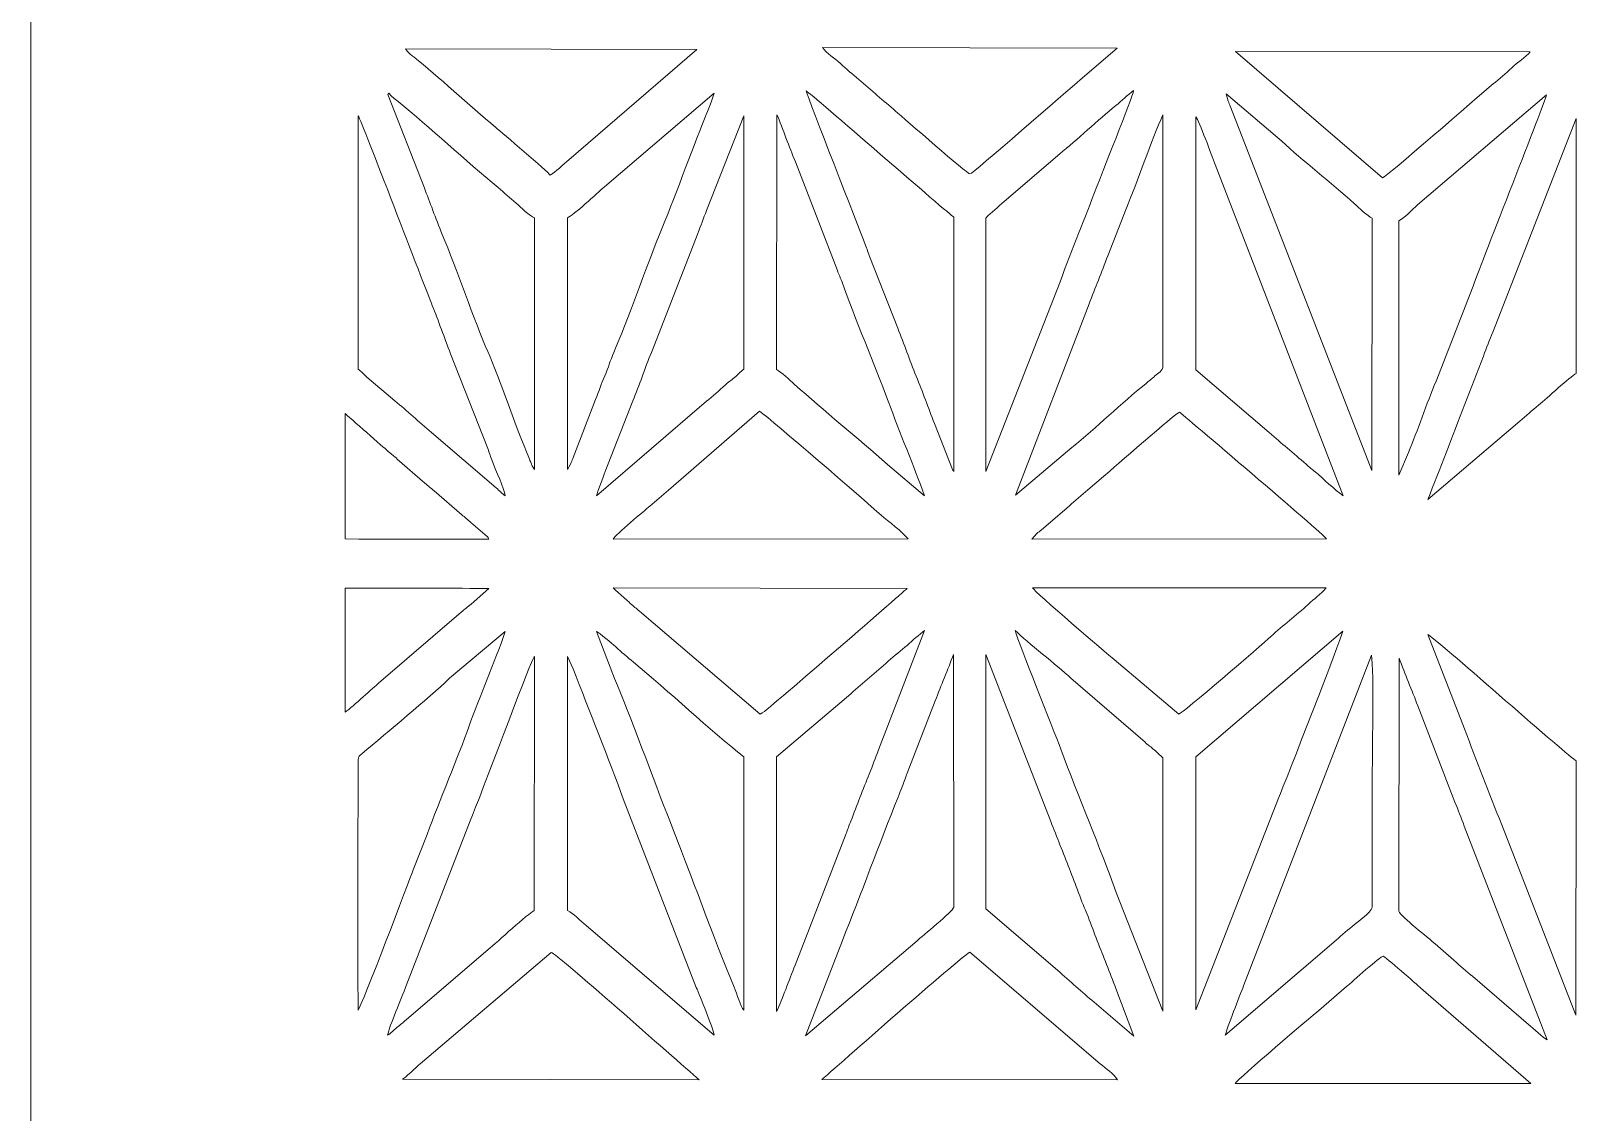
# Model space of a CAD drawing. Header units: inches. Extents: x -60.4 to -14.9, y -20.3 to 14.1.
# Drawn here: x -20.879 to -18.253, y -5.243 to -3.406 of the extents above; entities that cross this region are included whole.
import ezdxf

# ---------------------------------------------------------------- set-up
doc = ezdxf.new("R2010")
doc.units = ezdxf.units.IN
doc.header["$MEASUREMENT"] = 0
doc.layers.add('Master Desktop', color=7, linetype='Continuous', plot=False)

msp = doc.modelspace()

# ---------------------------------------------------------------- linework, layer by layer
at = {"layer": 'Master Desktop', "lineweight": 18}
msp.add_open_spline([(-20.8786, -11.68), (-20.8786, -11.68), (-20.8786, 10.7638), (-20.8786, 10.7638)], degree=3, dxfattribs=at)
at = {"layer": 'Master Desktop', "color": 5, "lineweight": 9}
for points, knots in [([(-19.9964, -3.6513), (-20.0003, -3.645), (-20.0786, -3.5785), (-20.0888, -3.5701), (-20.0888, -3.5701), (-20.1338, -3.5332), (-20.1869, -3.483), (-20.2281, -3.4504), (-20.2281, -3.4504), (-20.2333, -3.4463), (-20.2373, -3.4433), (-20.2423, -3.4363), (-20.2423, -3.4363), (-20.2423, -3.4363), (-19.7473, -3.4375), (-19.7473, -3.4375), (-19.7473, -3.4375), (-19.7473, -3.4375), (-19.9647, -3.625), (-19.9647, -3.625), (-19.9647, -3.625), (-19.9733, -3.6327), (-19.9879, -3.6463), (-19.9964, -3.6513)], [0, 0, 0, 0, 0.142857, 0.142857, 0.142857, 0.142857, 0.285714, 0.285714, 0.285714, 0.285714, 0.428571, 0.428571, 0.428571, 0.428571, 0.571429, 0.571429, 0.571429, 0.571429, 0.714286, 0.714286, 0.714286, 0.714286, 1, 1, 1, 1]), ([(-19.0956, -3.4892), (-19.1166, -3.5059), (-19.2781, -3.6492), (-19.2831, -3.6492), (-19.2831, -3.6492), (-19.2875, -3.6492), (-19.3943, -3.5551), (-19.4093, -3.5424), (-19.4093, -3.5424), (-19.4302, -3.5247), (-19.4505, -3.5073), (-19.4719, -3.4888), (-19.4719, -3.4888), (-19.4823, -3.4797), (-19.4925, -3.4713), (-19.5035, -3.4611), (-19.5035, -3.4611), (-19.5121, -3.4532), (-19.5268, -3.444), (-19.5336, -3.4343), (-19.5336, -3.4343), (-19.5336, -3.4343), (-19.0329, -3.4355), (-19.0329, -3.4355), (-19.0329, -3.4355), (-19.0329, -3.4355), (-19.0956, -3.4892), (-19.0956, -3.4892)], [0, 0, 0, 0, 0.125, 0.125, 0.125, 0.125, 0.25, 0.25, 0.25, 0.25, 0.375, 0.375, 0.375, 0.375, 0.5, 0.5, 0.5, 0.5, 0.625, 0.625, 0.625, 0.625, 0.75, 0.75, 0.75, 0.75, 1, 1, 1, 1]), ([(-18.3312, -3.4415), (-18.3383, -3.4509), (-18.3536, -3.4603), (-18.3624, -3.4687), (-18.3624, -3.4687), (-18.3729, -3.4787), (-18.3835, -3.4873), (-18.3941, -3.4963), (-18.3941, -3.4963), (-18.4208, -3.5189), (-18.5778, -3.6557), (-18.5818, -3.6557), (-18.5818, -3.6557), (-18.5818, -3.6557), (-18.8319, -3.4409), (-18.8319, -3.4409), (-18.8319, -3.4409), (-18.8319, -3.4409), (-18.3312, -3.4415), (-18.3312, -3.4415)], [0, 0, 0, 0, 0.166667, 0.166667, 0.166667, 0.166667, 0.333333, 0.333333, 0.333333, 0.333333, 0.5, 0.5, 0.5, 0.5, 0.666667, 0.666667, 0.666667, 0.666667, 1, 1, 1, 1]), ([(-20.2106, -3.6718), (-20.2106, -3.6718), (-20.2724, -3.5139), (-20.2724, -3.5139), (-20.2724, -3.5139), (-20.2724, -3.5139), (-20.2707, -3.512), (-20.2707, -3.512), (-20.2707, -3.512), (-20.266, -3.5171), (-20.2609, -3.5209), (-20.2546, -3.526), (-20.2546, -3.526), (-20.2003, -3.5706), (-20.1403, -3.6262), (-20.0846, -3.6722), (-20.0846, -3.6722), (-20.0739, -3.681), (-20.0648, -3.69), (-20.0542, -3.699), (-20.0542, -3.699), (-20.0462, -3.7056), (-20.031, -3.7207), (-20.0227, -3.7237), (-20.0227, -3.7237), (-20.0227, -3.7237), (-20.0228, -4.1513), (-20.0228, -4.1513), (-20.0228, -4.1513), (-20.0232, -4.1509), (-20.0237, -4.1502), (-20.0239, -4.1499), (-20.0239, -4.1499), (-20.0239, -4.1499), (-20.0268, -4.1453), (-20.0268, -4.1453), (-20.0268, -4.1453), (-20.0281, -4.1427), (-20.0276, -4.1435), (-20.0288, -4.1404), (-20.0288, -4.1404), (-20.0305, -4.1362), (-20.0308, -4.1354), (-20.0327, -4.1309), (-20.0327, -4.1309), (-20.0532, -4.0825), (-20.0824, -3.9969), (-20.1023, -3.951), (-20.1023, -3.951), (-20.1246, -3.8996), (-20.1557, -3.8097), (-20.1796, -3.7518), (-20.1796, -3.7518), (-20.1856, -3.7375), (-20.1907, -3.7244), (-20.1955, -3.7111), (-20.1955, -3.7111), (-20.2007, -3.6967), (-20.2056, -3.6854), (-20.2106, -3.6718)], [0, 0, 0, 0, 0.0625, 0.0625, 0.0625, 0.0625, 0.125, 0.125, 0.125, 0.125, 0.1875, 0.1875, 0.1875, 0.1875, 0.25, 0.25, 0.25, 0.25, 0.3125, 0.3125, 0.3125, 0.3125, 0.375, 0.375, 0.375, 0.375, 0.4375, 0.4375, 0.4375, 0.4375, 0.5, 0.5, 0.5, 0.5, 0.5625, 0.5625, 0.5625, 0.5625, 0.625, 0.625, 0.625, 0.625, 0.6875, 0.6875, 0.6875, 0.6875, 0.75, 0.75, 0.75, 0.75, 0.8125, 0.8125, 0.8125, 0.8125, 0.875, 0.875, 0.875, 0.875, 1, 1, 1, 1]), ([(-19.9671, -3.7237), (-19.9572, -3.7201), (-19.9168, -3.6816), (-19.9042, -3.6712), (-19.9042, -3.6712), (-19.9042, -3.6712), (-19.7177, -3.512), (-19.7177, -3.512), (-19.7177, -3.512), (-19.7199, -3.5197), (-19.729, -3.5426), (-19.7329, -3.5526), (-19.7329, -3.5526), (-19.7568, -3.6123), (-19.7869, -3.6953), (-19.8103, -3.7518), (-19.8103, -3.7518), (-19.834, -3.8092), (-19.8659, -3.9013), (-19.8883, -3.9526), (-19.8883, -3.9526), (-19.8944, -3.9665), (-19.8971, -3.9782), (-19.9034, -3.9919), (-19.9034, -3.9919), (-19.9098, -4.0059), (-19.9132, -4.0179), (-19.9194, -4.0325), (-19.9194, -4.0325), (-19.9194, -4.0325), (-19.9579, -4.1324), (-19.9579, -4.1324), (-19.9579, -4.1324), (-19.9595, -4.1362), (-19.9599, -4.1378), (-19.9617, -4.1421), (-19.9617, -4.1421), (-19.9617, -4.1421), (-19.9671, -4.1513), (-19.9671, -4.1513), (-19.9671, -4.1513), (-19.9671, -4.1513), (-19.9671, -3.7237), (-19.9671, -3.7237)], [0, 0, 0, 0, 0.083333, 0.083333, 0.083333, 0.083333, 0.166667, 0.166667, 0.166667, 0.166667, 0.25, 0.25, 0.25, 0.25, 0.333333, 0.333333, 0.333333, 0.333333, 0.416667, 0.416667, 0.416667, 0.416667, 0.5, 0.5, 0.5, 0.5, 0.583333, 0.583333, 0.583333, 0.583333, 0.666667, 0.666667, 0.666667, 0.666667, 0.75, 0.75, 0.75, 0.75, 0.833333, 0.833333, 0.833333, 0.833333, 1, 1, 1, 1]), ([(-19.3107, -4.1546), (-19.311, -4.1541), (-19.3115, -4.1534), (-19.3117, -4.1531), (-19.3117, -4.1531), (-19.3119, -4.1527), (-19.3124, -4.152), (-19.3126, -4.1515), (-19.3126, -4.1515), (-19.3126, -4.1515), (-19.3435, -4.0732), (-19.3435, -4.0732), (-19.3435, -4.0732), (-19.3538, -4.0459), (-19.3635, -4.0193), (-19.3744, -3.993), (-19.3744, -3.993), (-19.3856, -3.9657), (-19.3947, -3.9385), (-19.4058, -3.911), (-19.4058, -3.911), (-19.4058, -3.911), (-19.4531, -3.7906), (-19.4531, -3.7906), (-19.4531, -3.7906), (-19.4559, -3.7833), (-19.4581, -3.7765), (-19.4609, -3.7689), (-19.4609, -3.7689), (-19.4723, -3.7387), (-19.5576, -3.5229), (-19.5614, -3.508), (-19.5614, -3.508), (-19.553, -3.5123), (-19.3163, -3.7198), (-19.3105, -3.7224), (-19.3105, -3.7224), (-19.3105, -3.7224), (-19.3107, -4.1546), (-19.3107, -4.1546)], [0, 0, 0, 0, 0.090909, 0.090909, 0.090909, 0.090909, 0.181818, 0.181818, 0.181818, 0.181818, 0.272727, 0.272727, 0.272727, 0.272727, 0.363636, 0.363636, 0.363636, 0.363636, 0.454545, 0.454545, 0.454545, 0.454545, 0.545455, 0.545455, 0.545455, 0.545455, 0.636364, 0.636364, 0.636364, 0.636364, 0.727273, 0.727273, 0.727273, 0.727273, 0.818182, 0.818182, 0.818182, 0.818182, 1, 1, 1, 1]), ([(-19.2561, -3.7242), (-19.247, -3.7144), (-19.2353, -3.7055), (-19.2249, -3.696), (-19.2249, -3.696), (-19.2249, -3.696), (-19.1305, -3.6151), (-19.1305, -3.6151), (-19.1305, -3.6151), (-19.1018, -3.5921), (-19.0649, -3.5568), (-19.0351, -3.533), (-19.0351, -3.533), (-19.025, -3.5249), (-19.0149, -3.5147), (-19.005, -3.5075), (-19.005, -3.5075), (-19.007, -3.519), (-19.0617, -3.6554), (-19.0674, -3.6705), (-19.0674, -3.6705), (-19.0879, -3.7243), (-19.109, -3.7764), (-19.13, -3.8322), (-19.13, -3.8322), (-19.13, -3.8322), (-19.2562, -4.1548), (-19.2562, -4.1548), (-19.2562, -4.1548), (-19.2562, -4.1548), (-19.2561, -3.7242), (-19.2561, -3.7242)], [0, 0, 0, 0, 0.111111, 0.111111, 0.111111, 0.111111, 0.222222, 0.222222, 0.222222, 0.222222, 0.333333, 0.333333, 0.333333, 0.333333, 0.444444, 0.444444, 0.444444, 0.444444, 0.555556, 0.555556, 0.555556, 0.555556, 0.666667, 0.666667, 0.666667, 0.666667, 0.777778, 0.777778, 0.777778, 0.777778, 1, 1, 1, 1]), ([(-18.6304, -3.6992), (-18.6216, -3.7073), (-18.6078, -3.7201), (-18.5996, -3.7245), (-18.5996, -3.7245), (-18.5996, -3.7245), (-18.6001, -4.1533), (-18.6001, -4.1533), (-18.6001, -4.1533), (-18.6001, -4.1533), (-18.8404, -3.5352), (-18.8404, -3.5352), (-18.8404, -3.5352), (-18.8419, -3.5314), (-18.8431, -3.5283), (-18.8441, -3.5254), (-18.8441, -3.5254), (-18.8441, -3.5254), (-18.8478, -3.5132), (-18.8478, -3.5132), (-18.8478, -3.5132), (-18.8478, -3.5132), (-18.7533, -3.5935), (-18.7533, -3.5935), (-18.7533, -3.5935), (-18.7182, -3.6263), (-18.6688, -3.6644), (-18.6304, -3.6992)], [0, 0, 0, 0, 0.125, 0.125, 0.125, 0.125, 0.25, 0.25, 0.25, 0.25, 0.375, 0.375, 0.375, 0.375, 0.5, 0.5, 0.5, 0.5, 0.625, 0.625, 0.625, 0.625, 0.75, 0.75, 0.75, 0.75, 1, 1, 1, 1]), ([(-18.5542, -3.729), (-18.5476, -3.726), (-18.5301, -3.7083), (-18.5225, -3.7019), (-18.5225, -3.7019), (-18.5225, -3.7019), (-18.3034, -3.5146), (-18.3034, -3.5146), (-18.3034, -3.5146), (-18.3074, -3.5304), (-18.4107, -3.7922), (-18.4283, -3.8397), (-18.4283, -3.8397), (-18.4283, -3.8397), (-18.4911, -4.0011), (-18.4911, -4.0011), (-18.4911, -4.0011), (-18.507, -4.0394), (-18.5226, -4.0857), (-18.5378, -4.1222), (-18.5378, -4.1222), (-18.5378, -4.1222), (-18.5543, -4.1611), (-18.5543, -4.1611), (-18.5543, -4.1611), (-18.5543, -4.1611), (-18.5542, -3.729), (-18.5542, -3.729)], [0, 0, 0, 0, 0.125, 0.125, 0.125, 0.125, 0.25, 0.25, 0.25, 0.25, 0.375, 0.375, 0.375, 0.375, 0.5, 0.5, 0.5, 0.5, 0.625, 0.625, 0.625, 0.625, 0.75, 0.75, 0.75, 0.75, 1, 1, 1, 1]), ([(-20.3224, -3.5506), (-20.3166, -3.5598), (-20.2094, -3.8411), (-20.1966, -3.8725), (-20.1966, -3.8725), (-20.1858, -3.899), (-20.1763, -3.9275), (-20.1654, -3.9547), (-20.1654, -3.9547), (-20.1654, -3.9547), (-20.1023, -4.1159), (-20.1023, -4.1159), (-20.1023, -4.1159), (-20.0995, -4.1234), (-20.0973, -4.1301), (-20.0944, -4.1377), (-20.0944, -4.1377), (-20.0889, -4.1522), (-20.0744, -4.1835), (-20.0725, -4.1961), (-20.0725, -4.1961), (-20.0779, -4.1927), (-20.0824, -4.1873), (-20.0881, -4.1825), (-20.0881, -4.1825), (-20.0881, -4.1825), (-20.1979, -4.0883), (-20.1979, -4.0883), (-20.1979, -4.0883), (-20.2195, -4.0707), (-20.239, -4.0521), (-20.2604, -4.0346), (-20.2604, -4.0346), (-20.2604, -4.0346), (-20.3078, -3.9943), (-20.3078, -3.9943), (-20.3078, -3.9943), (-20.3139, -3.9893), (-20.3168, -3.985), (-20.3226, -3.981), (-20.3226, -3.981), (-20.3226, -3.981), (-20.3224, -3.5506), (-20.3224, -3.5506)], [0, 0, 0, 0, 0.083333, 0.083333, 0.083333, 0.083333, 0.166667, 0.166667, 0.166667, 0.166667, 0.25, 0.25, 0.25, 0.25, 0.333333, 0.333333, 0.333333, 0.333333, 0.416667, 0.416667, 0.416667, 0.416667, 0.5, 0.5, 0.5, 0.5, 0.583333, 0.583333, 0.583333, 0.583333, 0.666667, 0.666667, 0.666667, 0.666667, 0.75, 0.75, 0.75, 0.75, 0.833333, 0.833333, 0.833333, 0.833333, 1, 1, 1, 1]), ([(-19.9174, -4.1961), (-19.9163, -4.189), (-19.9064, -4.1646), (-19.9029, -4.155), (-19.9029, -4.155), (-19.9029, -4.155), (-19.8557, -4.0345), (-19.8557, -4.0345), (-19.8557, -4.0345), (-19.8447, -4.0081), (-19.8353, -3.9796), (-19.8244, -3.9524), (-19.8244, -3.9524), (-19.8244, -3.9524), (-19.7455, -3.7505), (-19.7455, -3.7505), (-19.7455, -3.7505), (-19.7404, -3.7372), (-19.7362, -3.7247), (-19.7304, -3.7111), (-19.7304, -3.7111), (-19.7304, -3.7111), (-19.6673, -3.5506), (-19.6673, -3.5506), (-19.6673, -3.5506), (-19.6673, -3.5506), (-19.6673, -3.981), (-19.6673, -3.981), (-19.6673, -3.981), (-19.6733, -3.9851), (-19.6765, -3.9899), (-19.6832, -3.9952), (-19.6832, -3.9952), (-19.6881, -3.999), (-19.6945, -4.0039), (-19.6989, -4.0078), (-19.6989, -4.0078), (-19.7103, -4.0178), (-19.7194, -4.0266), (-19.7306, -4.0355), (-19.7306, -4.0355), (-19.7306, -4.0355), (-19.9174, -4.1961), (-19.9174, -4.1961)], [0, 0, 0, 0, 0.083333, 0.083333, 0.083333, 0.083333, 0.166667, 0.166667, 0.166667, 0.166667, 0.25, 0.25, 0.25, 0.25, 0.333333, 0.333333, 0.333333, 0.333333, 0.416667, 0.416667, 0.416667, 0.416667, 0.5, 0.5, 0.5, 0.5, 0.583333, 0.583333, 0.583333, 0.583333, 0.666667, 0.666667, 0.666667, 0.666667, 0.75, 0.75, 0.75, 0.75, 0.833333, 0.833333, 0.833333, 0.833333, 1, 1, 1, 1]), ([(-19.6112, -3.5485), (-19.6056, -3.5596), (-19.601, -3.5744), (-19.5956, -3.588), (-19.5956, -3.588), (-19.5897, -3.6027), (-19.5855, -3.6143), (-19.5796, -3.6287), (-19.5796, -3.6287), (-19.5796, -3.6287), (-19.5082, -3.8134), (-19.5082, -3.8134), (-19.5082, -3.8134), (-19.5058, -3.8197), (-19.5028, -3.8262), (-19.5004, -3.8328), (-19.5004, -3.8328), (-19.4784, -3.8944), (-19.4458, -3.9715), (-19.4219, -4.0354), (-19.4219, -4.0354), (-19.4021, -4.0888), (-19.3787, -4.146), (-19.36, -4.1958), (-19.36, -4.1958), (-19.36, -4.1958), (-19.423, -4.1426), (-19.423, -4.1426), (-19.423, -4.1426), (-19.4732, -4.0983), (-19.532, -4.0511), (-19.5809, -4.0068), (-19.5809, -4.0068), (-19.5904, -3.9982), (-19.6028, -3.9867), (-19.6117, -3.9814), (-19.6117, -3.9814), (-19.6117, -3.9814), (-19.6112, -3.5485), (-19.6112, -3.5485)], [0, 0, 0, 0, 0.090909, 0.090909, 0.090909, 0.090909, 0.181818, 0.181818, 0.181818, 0.181818, 0.272727, 0.272727, 0.272727, 0.272727, 0.363636, 0.363636, 0.363636, 0.363636, 0.454545, 0.454545, 0.454545, 0.454545, 0.545455, 0.545455, 0.545455, 0.545455, 0.636364, 0.636364, 0.636364, 0.636364, 0.727273, 0.727273, 0.727273, 0.727273, 0.818182, 0.818182, 0.818182, 0.818182, 1, 1, 1, 1]), ([(-19.0804, -3.8701), (-19.0706, -3.8426), (-19.0593, -3.8163), (-19.0488, -3.7883), (-19.0488, -3.7883), (-19.0488, -3.7883), (-19.0177, -3.7082), (-19.0177, -3.7082), (-19.0177, -3.7082), (-18.9995, -3.6661), (-18.9746, -3.5905), (-18.9551, -3.5489), (-18.9551, -3.5489), (-18.9551, -3.5489), (-18.9551, -3.9754), (-18.9551, -3.9754), (-18.9551, -3.9754), (-18.9551, -3.9832), (-18.9638, -3.9879), (-18.9688, -3.9924), (-18.9688, -3.9924), (-18.9745, -3.9975), (-18.9783, -4.0005), (-18.9843, -4.0055), (-18.9843, -4.0055), (-19.0259, -4.0394), (-19.0677, -4.0796), (-19.1102, -4.1142), (-19.1102, -4.1142), (-19.1102, -4.1142), (-19.2058, -4.1947), (-19.2058, -4.1947), (-19.2058, -4.1947), (-19.2058, -4.1947), (-19.0804, -3.8701), (-19.0804, -3.8701)], [0, 0, 0, 0, 0.1, 0.1, 0.1, 0.1, 0.2, 0.2, 0.2, 0.2, 0.3, 0.3, 0.3, 0.3, 0.4, 0.4, 0.4, 0.4, 0.5, 0.5, 0.5, 0.5, 0.6, 0.6, 0.6, 0.6, 0.7, 0.7, 0.7, 0.7, 0.8, 0.8, 0.8, 0.8, 1, 1, 1, 1]), ([(-18.8991, -3.5522), (-18.8941, -3.5584), (-18.8716, -3.6191), (-18.8664, -3.6332), (-18.8664, -3.6332), (-18.8664, -3.6332), (-18.6489, -4.1958), (-18.6489, -4.1958), (-18.6489, -4.1958), (-18.6634, -4.186), (-18.6829, -4.1662), (-18.6963, -4.1555), (-18.6963, -4.1555), (-18.7025, -4.1505), (-18.706, -4.1477), (-18.7118, -4.1425), (-18.7118, -4.1425), (-18.7231, -4.1321), (-18.7328, -4.1247), (-18.7437, -4.1153), (-18.7437, -4.1153), (-18.7542, -4.1063), (-18.7637, -4.0976), (-18.7744, -4.0887), (-18.7744, -4.0887), (-18.7744, -4.0887), (-18.8995, -3.9821), (-18.8995, -3.9821), (-18.8995, -3.9821), (-18.8995, -3.9821), (-18.8991, -3.5522), (-18.8991, -3.5522)], [0, 0, 0, 0, 0.111111, 0.111111, 0.111111, 0.111111, 0.222222, 0.222222, 0.222222, 0.222222, 0.333333, 0.333333, 0.333333, 0.333333, 0.444444, 0.444444, 0.444444, 0.444444, 0.555556, 0.555556, 0.555556, 0.555556, 0.666667, 0.666667, 0.666667, 0.666667, 0.777778, 0.777778, 0.777778, 0.777778, 1, 1, 1, 1]), ([(-18.5049, -4.2024), (-18.4858, -4.152), (-18.4625, -4.0947), (-18.4423, -4.0403), (-18.4423, -4.0403), (-18.4423, -4.0403), (-18.4106, -3.9587), (-18.4106, -3.9587), (-18.4106, -3.9587), (-18.4049, -3.9439), (-18.4004, -3.9314), (-18.3947, -3.9179), (-18.3947, -3.9179), (-18.3947, -3.9179), (-18.2532, -3.555), (-18.2532, -3.555), (-18.2532, -3.555), (-18.2532, -3.555), (-18.2531, -3.988), (-18.2531, -3.988), (-18.2531, -3.988), (-18.2638, -3.9942), (-18.3024, -4.03), (-18.3168, -4.0418), (-18.3168, -4.0418), (-18.3284, -4.0513), (-18.3382, -4.0601), (-18.3486, -4.0691), (-18.3486, -4.0691), (-18.3486, -4.0691), (-18.5049, -4.2024), (-18.5049, -4.2024)], [0, 0, 0, 0, 0.111111, 0.111111, 0.111111, 0.111111, 0.222222, 0.222222, 0.222222, 0.222222, 0.333333, 0.333333, 0.333333, 0.333333, 0.444444, 0.444444, 0.444444, 0.444444, 0.555556, 0.555556, 0.555556, 0.555556, 0.666667, 0.666667, 0.666667, 0.666667, 0.777778, 0.777778, 0.777778, 0.777778, 1, 1, 1, 1]), ([(-20.3447, -4.0564), (-20.328, -4.071), (-20.2715, -4.1206), (-20.2715, -4.1206), (-20.2715, -4.1206), (-20.2649, -4.1263), (-20.2621, -4.128), (-20.2561, -4.1337), (-20.2561, -4.1337), (-20.2561, -4.1337), (-20.209, -4.1744), (-20.209, -4.1744), (-20.209, -4.1744), (-20.2036, -4.1796), (-20.1992, -4.1828), (-20.1936, -4.1875), (-20.1936, -4.1875), (-20.1936, -4.1875), (-20.1466, -4.2282), (-20.1466, -4.2282), (-20.1466, -4.2282), (-20.1414, -4.2325), (-20.1362, -4.2367), (-20.131, -4.2412), (-20.131, -4.2412), (-20.131, -4.2412), (-20.1035, -4.265), (-20.1035, -4.265), (-20.1035, -4.265), (-20.1007, -4.2684), (-20.1026, -4.2652), (-20.1006, -4.2697), (-20.1006, -4.2697), (-20.1006, -4.2697), (-20.2216, -4.2696), (-20.3447, -4.2694)], [0, 0, 0, 0, 0.1, 0.1, 0.1, 0.1, 0.2, 0.2, 0.2, 0.2, 0.3, 0.3, 0.3, 0.3, 0.4, 0.4, 0.4, 0.4, 0.5, 0.5, 0.5, 0.5, 0.6, 0.6, 0.6, 0.6, 0.7, 0.7, 0.7, 0.7, 0.8, 0.8, 0.8, 0.8, 1, 1, 1, 1]), ([(-19.8893, -4.2696), (-19.8859, -4.2623), (-19.835, -4.2205), (-19.8271, -4.2138), (-19.8271, -4.2138), (-19.8166, -4.2049), (-19.8058, -4.1954), (-19.7952, -4.1866), (-19.7952, -4.1866), (-19.7952, -4.1866), (-19.6405, -4.0523), (-19.6405, -4.0523), (-19.6405, -4.0523), (-19.619, -4.0676), (-19.4654, -4.201), (-19.4341, -4.2289), (-19.4341, -4.2289), (-19.4217, -4.2401), (-19.3976, -4.2568), (-19.3881, -4.2693), (-19.3881, -4.2693), (-19.3881, -4.2693), (-19.8893, -4.2696), (-19.8893, -4.2696)], [0, 0, 0, 0, 0.142857, 0.142857, 0.142857, 0.142857, 0.285714, 0.285714, 0.285714, 0.285714, 0.428571, 0.428571, 0.428571, 0.428571, 0.571429, 0.571429, 0.571429, 0.571429, 0.714286, 0.714286, 0.714286, 0.714286, 1, 1, 1, 1]), ([(-19.1695, -4.2602), (-19.1665, -4.2576), (-19.1646, -4.2566), (-19.1617, -4.2541), (-19.1617, -4.2541), (-19.1617, -4.2541), (-19.1146, -4.2135), (-19.1146, -4.2135), (-19.1146, -4.2135), (-19.1037, -4.2035), (-19.0936, -4.1951), (-19.0827, -4.1861), (-19.0827, -4.1861), (-19.0827, -4.1861), (-19.052, -4.1598), (-19.052, -4.1598), (-19.052, -4.1598), (-19.045, -4.1534), (-18.9307, -4.0535), (-18.9269, -4.054), (-18.9269, -4.054), (-18.9262, -4.0541), (-18.6834, -4.2601), (-18.6772, -4.2692), (-18.6772, -4.2692), (-18.6772, -4.2692), (-19.178, -4.2697), (-19.178, -4.2697), (-19.178, -4.2697), (-19.178, -4.2697), (-19.1695, -4.2602), (-19.1695, -4.2602)], [0, 0, 0, 0, 0.111111, 0.111111, 0.111111, 0.111111, 0.222222, 0.222222, 0.222222, 0.222222, 0.333333, 0.333333, 0.333333, 0.333333, 0.444444, 0.444444, 0.444444, 0.444444, 0.555556, 0.555556, 0.555556, 0.555556, 0.666667, 0.666667, 0.666667, 0.666667, 0.777778, 0.777778, 0.777778, 0.777778, 1, 1, 1, 1]), ([(-20.3447, -4.353), (-20.2218, -4.3531), (-20.1007, -4.3533), (-20.1007, -4.3533), (-20.1007, -4.3533), (-20.1007, -4.3533), (-20.1308, -4.38), (-20.1308, -4.38), (-20.1308, -4.38), (-20.137, -4.3858), (-20.1414, -4.388), (-20.1473, -4.3938), (-20.1473, -4.3938), (-20.1473, -4.3938), (-20.2879, -4.5145), (-20.2879, -4.5145), (-20.2879, -4.5145), (-20.2962, -4.5212), (-20.3306, -4.5532), (-20.3447, -4.5639)], [0, 0, 0, 0, 0.166667, 0.166667, 0.166667, 0.166667, 0.333333, 0.333333, 0.333333, 0.333333, 0.5, 0.5, 0.5, 0.5, 0.666667, 0.666667, 0.666667, 0.666667, 1, 1, 1, 1]), ([(-19.3897, -4.3534), (-19.4025, -4.3647), (-19.6345, -4.5674), (-19.6394, -4.5673), (-19.6394, -4.5673), (-19.6394, -4.5673), (-19.8447, -4.3918), (-19.8447, -4.3918), (-19.8447, -4.3918), (-19.8497, -4.387), (-19.8547, -4.3842), (-19.8601, -4.379), (-19.8601, -4.379), (-19.8636, -4.3757), (-19.889, -4.3533), (-19.8892, -4.3526), (-19.8892, -4.3526), (-19.8892, -4.3526), (-19.3897, -4.3534), (-19.3897, -4.3534)], [0, 0, 0, 0, 0.166667, 0.166667, 0.166667, 0.166667, 0.333333, 0.333333, 0.333333, 0.333333, 0.5, 0.5, 0.5, 0.5, 0.666667, 0.666667, 0.666667, 0.666667, 1, 1, 1, 1]), ([(-18.6779, -4.3526), (-18.6874, -4.3642), (-18.6981, -4.3704), (-18.7083, -4.3805), (-18.7083, -4.3805), (-18.7181, -4.3901), (-18.7298, -4.3987), (-18.7402, -4.4077), (-18.7402, -4.4077), (-18.7509, -4.4169), (-18.7611, -4.4251), (-18.772, -4.4352), (-18.772, -4.4352), (-18.7869, -4.449), (-18.924, -4.5672), (-18.9281, -4.5669), (-18.9281, -4.5669), (-18.9281, -4.5669), (-19.0382, -4.4741), (-19.0382, -4.4741), (-19.0382, -4.4741), (-19.0492, -4.4652), (-19.1736, -4.359), (-19.1767, -4.3526), (-19.1767, -4.3526), (-19.1767, -4.3526), (-18.6779, -4.3526), (-18.6779, -4.3526)], [0, 0, 0, 0, 0.125, 0.125, 0.125, 0.125, 0.25, 0.25, 0.25, 0.25, 0.375, 0.375, 0.375, 0.375, 0.5, 0.5, 0.5, 0.5, 0.625, 0.625, 0.625, 0.625, 0.75, 0.75, 0.75, 0.75, 1, 1, 1, 1]), ([(-20.3226, -4.6454), (-20.3226, -4.6369), (-20.3206, -4.6383), (-20.3163, -4.6346), (-20.3163, -4.6346), (-20.2718, -4.5966), (-20.2051, -4.5419), (-20.1671, -4.5061), (-20.1671, -4.5061), (-20.1671, -4.5061), (-20.0725, -4.4267), (-20.0725, -4.4267), (-20.0725, -4.4267), (-20.091, -4.4804), (-20.1155, -4.5347), (-20.1345, -4.5884), (-20.1345, -4.5884), (-20.1527, -4.6398), (-20.1844, -4.7139), (-20.2053, -4.7714), (-20.2053, -4.7714), (-20.2053, -4.7714), (-20.229, -4.8314), (-20.229, -4.8314), (-20.229, -4.8314), (-20.2349, -4.8477), (-20.3174, -5.0641), (-20.3225, -5.0702), (-20.3225, -5.0702), (-20.3243, -4.9391), (-20.3226, -4.7796), (-20.3226, -4.6454)], [0, 0, 0, 0, 0.111111, 0.111111, 0.111111, 0.111111, 0.222222, 0.222222, 0.222222, 0.222222, 0.333333, 0.333333, 0.333333, 0.333333, 0.444444, 0.444444, 0.444444, 0.444444, 0.555556, 0.555556, 0.555556, 0.555556, 0.666667, 0.666667, 0.666667, 0.666667, 0.777778, 0.777778, 0.777778, 0.777778, 1, 1, 1, 1]), ([(-19.6675, -5.0701), (-19.6728, -5.0637), (-19.6788, -5.0424), (-19.6836, -5.0308), (-19.6836, -5.0308), (-19.7174, -4.9504), (-19.7585, -4.8362), (-19.7931, -4.7482), (-19.7931, -4.7482), (-19.8188, -4.6831), (-19.862, -4.5642), (-19.887, -4.5066), (-19.887, -4.5066), (-19.887, -4.5066), (-19.9174, -4.4267), (-19.9174, -4.4267), (-19.9174, -4.4267), (-19.9126, -4.4286), (-19.8909, -4.4472), (-19.8853, -4.4523), (-19.8853, -4.4523), (-19.8745, -4.462), (-19.8655, -4.4698), (-19.8545, -4.4788), (-19.8545, -4.4788), (-19.7961, -4.5272), (-19.7247, -4.5943), (-19.6673, -4.6396), (-19.6673, -4.6396), (-19.6673, -4.6396), (-19.6675, -5.0701), (-19.6675, -5.0701)], [0, 0, 0, 0, 0.111111, 0.111111, 0.111111, 0.111111, 0.222222, 0.222222, 0.222222, 0.222222, 0.333333, 0.333333, 0.333333, 0.333333, 0.444444, 0.444444, 0.444444, 0.444444, 0.555556, 0.555556, 0.555556, 0.555556, 0.666667, 0.666667, 0.666667, 0.666667, 0.777778, 0.777778, 0.777778, 0.777778, 1, 1, 1, 1]), ([(-19.4853, -4.5323), (-19.4648, -4.5128), (-19.4425, -4.4964), (-19.4219, -4.4772), (-19.4219, -4.4772), (-19.4117, -4.4679), (-19.3998, -4.4585), (-19.39, -4.4501), (-19.39, -4.4501), (-19.3802, -4.4419), (-19.3695, -4.4316), (-19.36, -4.425), (-19.36, -4.425), (-19.36, -4.425), (-19.4384, -4.6277), (-19.4384, -4.6277), (-19.4384, -4.6277), (-19.4436, -4.6417), (-19.4484, -4.6548), (-19.4542, -4.6688), (-19.4542, -4.6688), (-19.4651, -4.6948), (-19.4748, -4.7219), (-19.4854, -4.7486), (-19.4854, -4.7486), (-19.4885, -4.7563), (-19.4907, -4.7628), (-19.4935, -4.77), (-19.4935, -4.77), (-19.4935, -4.77), (-19.5802, -4.9938), (-19.5802, -4.9938), (-19.5802, -4.9938), (-19.5858, -5.0071), (-19.5901, -5.0194), (-19.5961, -5.0347), (-19.5961, -5.0347), (-19.6008, -5.0469), (-19.6061, -5.0615), (-19.6117, -5.0722), (-19.6117, -5.0722), (-19.6117, -5.0722), (-19.6117, -4.6396), (-19.6117, -4.6396), (-19.6117, -4.6396), (-19.6117, -4.6396), (-19.4853, -4.5323), (-19.4853, -4.5323)], [0, 0, 0, 0, 0.076923, 0.076923, 0.076923, 0.076923, 0.153846, 0.153846, 0.153846, 0.153846, 0.230769, 0.230769, 0.230769, 0.230769, 0.307692, 0.307692, 0.307692, 0.307692, 0.384615, 0.384615, 0.384615, 0.384615, 0.461538, 0.461538, 0.461538, 0.461538, 0.538462, 0.538462, 0.538462, 0.538462, 0.615385, 0.615385, 0.615385, 0.615385, 0.692308, 0.692308, 0.692308, 0.692308, 0.769231, 0.769231, 0.769231, 0.769231, 0.846154, 0.846154, 0.846154, 0.846154, 1, 1, 1, 1]), ([(-18.9553, -5.0717), (-18.9553, -5.0717), (-19.0344, -4.8703), (-19.0344, -4.8703), (-19.0344, -4.8703), (-19.061, -4.7959), (-19.0993, -4.7056), (-19.1286, -4.6268), (-19.1286, -4.6268), (-19.1422, -4.5904), (-19.1995, -4.4481), (-19.2063, -4.425), (-19.2063, -4.425), (-19.1847, -4.4456), (-19.1357, -4.4837), (-19.1115, -4.5059), (-19.1115, -4.5059), (-19.1115, -4.5059), (-18.9856, -4.6148), (-18.9856, -4.6148), (-18.9856, -4.6148), (-18.9797, -4.6201), (-18.9757, -4.6225), (-18.97, -4.6275), (-18.97, -4.6275), (-18.9643, -4.6326), (-18.9607, -4.6369), (-18.9551, -4.641), (-18.9551, -4.641), (-18.9551, -4.641), (-18.9553, -5.0717), (-18.9553, -5.0717)], [0, 0, 0, 0, 0.111111, 0.111111, 0.111111, 0.111111, 0.222222, 0.222222, 0.222222, 0.222222, 0.333333, 0.333333, 0.333333, 0.333333, 0.444444, 0.444444, 0.444444, 0.444444, 0.555556, 0.555556, 0.555556, 0.555556, 0.666667, 0.666667, 0.666667, 0.666667, 0.777778, 0.777778, 0.777778, 0.777778, 1, 1, 1, 1]), ([(-18.6495, -4.4262), (-18.652, -4.4381), (-18.7465, -4.6796), (-18.7587, -4.7099), (-18.7587, -4.7099), (-18.7587, -4.7099), (-18.8995, -5.0696), (-18.8995, -5.0696), (-18.8995, -5.0696), (-18.8995, -5.0696), (-18.8995, -4.6395), (-18.8995, -4.6395), (-18.8995, -4.6395), (-18.8995, -4.6395), (-18.6495, -4.4262), (-18.6495, -4.4262)], [0, 0, 0, 0, 0.2, 0.2, 0.2, 0.2, 0.4, 0.4, 0.4, 0.4, 0.6, 0.6, 0.6, 0.6, 1, 1, 1, 1]), ([(-18.5049, -4.4316), (-18.477, -4.4509), (-18.2645, -4.6411), (-18.2531, -4.6461), (-18.2531, -4.6461), (-18.2531, -4.6461), (-18.2538, -5.0787), (-18.2538, -5.0787), (-18.2538, -5.0787), (-18.2538, -5.0787), (-18.3794, -4.7552), (-18.3794, -4.7552), (-18.3794, -4.7552), (-18.4012, -4.7004), (-18.4222, -4.6465), (-18.4428, -4.5918), (-18.4428, -4.5918), (-18.4428, -4.5918), (-18.5049, -4.4316), (-18.5049, -4.4316)], [0, 0, 0, 0, 0.166667, 0.166667, 0.166667, 0.166667, 0.333333, 0.333333, 0.333333, 0.333333, 0.5, 0.5, 0.5, 0.5, 0.666667, 0.666667, 0.666667, 0.666667, 1, 1, 1, 1]), ([(-20.2725, -5.1126), (-20.2694, -5.0971), (-20.2484, -5.0485), (-20.2414, -5.0295), (-20.2414, -5.0295), (-20.2414, -5.0295), (-20.1324, -4.7484), (-20.1324, -4.7484), (-20.1324, -4.7484), (-20.1145, -4.7068), (-20.0341, -4.4894), (-20.0257, -4.4741), (-20.0257, -4.4741), (-20.0257, -4.4741), (-20.0238, -4.4709), (-20.0238, -4.4709), (-20.0238, -4.4709), (-20.0236, -4.4699), (-20.0231, -4.4698), (-20.0227, -4.4693), (-20.0227, -4.4693), (-20.0227, -4.4693), (-20.0233, -4.9007), (-20.0233, -4.9007), (-20.0233, -4.9007), (-20.0346, -4.9065), (-20.0858, -4.9539), (-20.1017, -4.967), (-20.1017, -4.967), (-20.1017, -4.967), (-20.2412, -5.0866), (-20.2412, -5.0866), (-20.2412, -5.0866), (-20.2466, -5.0916), (-20.2502, -5.0941), (-20.2567, -5.0995), (-20.2567, -5.0995), (-20.2621, -5.1039), (-20.2663, -5.1093), (-20.2725, -5.1126)], [0, 0, 0, 0, 0.090909, 0.090909, 0.090909, 0.090909, 0.181818, 0.181818, 0.181818, 0.181818, 0.272727, 0.272727, 0.272727, 0.272727, 0.363636, 0.363636, 0.363636, 0.363636, 0.454545, 0.454545, 0.454545, 0.454545, 0.545455, 0.545455, 0.545455, 0.545455, 0.636364, 0.636364, 0.636364, 0.636364, 0.727273, 0.727273, 0.727273, 0.727273, 0.818182, 0.818182, 0.818182, 0.818182, 1, 1, 1, 1]), ([(-19.9671, -4.4693), (-19.9671, -4.4693), (-19.9572, -4.4901), (-19.9572, -4.4901), (-19.9572, -4.4901), (-19.9309, -4.5586), (-19.8956, -4.646), (-19.872, -4.711), (-19.872, -4.711), (-19.872, -4.711), (-19.748, -5.0312), (-19.748, -5.0312), (-19.748, -5.0312), (-19.7415, -5.0471), (-19.7201, -5.0991), (-19.7174, -5.1126), (-19.7174, -5.1126), (-19.7174, -5.1126), (-19.9353, -4.9263), (-19.9353, -4.9263), (-19.9353, -4.9263), (-19.9455, -4.9177), (-19.9564, -4.9059), (-19.9671, -4.9007), (-19.9671, -4.9007), (-19.9671, -4.9007), (-19.9671, -4.4693), (-19.9671, -4.4693)], [0, 0, 0, 0, 0.125, 0.125, 0.125, 0.125, 0.25, 0.25, 0.25, 0.25, 0.375, 0.375, 0.375, 0.375, 0.5, 0.5, 0.5, 0.5, 0.625, 0.625, 0.625, 0.625, 0.75, 0.75, 0.75, 0.75, 1, 1, 1, 1]), ([(-19.4997, -4.9514), (-19.4678, -4.8724), (-19.4369, -4.7865), (-19.4052, -4.7081), (-19.4052, -4.7081), (-19.4004, -4.6962), (-19.3942, -4.6796), (-19.3896, -4.6671), (-19.3896, -4.6671), (-19.3896, -4.6671), (-19.342, -4.5446), (-19.342, -4.5446), (-19.342, -4.5446), (-19.332, -4.5177), (-19.3209, -4.4921), (-19.311, -4.4655), (-19.311, -4.4655), (-19.311, -4.4655), (-19.3105, -4.8954), (-19.3105, -4.8954), (-19.3105, -4.8954), (-19.3116, -4.9014), (-19.3653, -4.9453), (-19.373, -4.952), (-19.373, -4.952), (-19.373, -4.952), (-19.5626, -5.1137), (-19.5626, -5.1137), (-19.5626, -5.1137), (-19.5626, -5.1137), (-19.4997, -4.9514), (-19.4997, -4.9514)], [0, 0, 0, 0, 0.111111, 0.111111, 0.111111, 0.111111, 0.222222, 0.222222, 0.222222, 0.222222, 0.333333, 0.333333, 0.333333, 0.333333, 0.444444, 0.444444, 0.444444, 0.444444, 0.555556, 0.555556, 0.555556, 0.555556, 0.666667, 0.666667, 0.666667, 0.666667, 0.777778, 0.777778, 0.777778, 0.777778, 1, 1, 1, 1]), ([(-19.2562, -4.4659), (-19.2562, -4.4659), (-19.1455, -4.7497), (-19.1455, -4.7497), (-19.1455, -4.7497), (-19.1408, -4.7622), (-19.1349, -4.7769), (-19.1302, -4.7888), (-19.1302, -4.7888), (-19.1188, -4.8173), (-19.1093, -4.8418), (-19.0985, -4.8706), (-19.0985, -4.8706), (-19.0933, -4.8848), (-19.0883, -4.8961), (-19.0824, -4.9109), (-19.0824, -4.9109), (-19.0766, -4.9255), (-19.0724, -4.9382), (-19.0668, -4.952), (-19.0668, -4.952), (-19.0558, -4.979), (-19.046, -5.0062), (-19.0349, -5.0334), (-19.0349, -5.0334), (-19.0349, -5.0334), (-19.0046, -5.1142), (-19.0046, -5.1142), (-19.0046, -5.1142), (-19.0046, -5.1142), (-19.0681, -5.0597), (-19.0681, -5.0597), (-19.0681, -5.0597), (-19.089, -5.0426), (-19.1091, -5.0244), (-19.1305, -5.0057), (-19.1305, -5.0057), (-19.1305, -5.0057), (-19.2562, -4.8979), (-19.2562, -4.8979), (-19.2562, -4.8979), (-19.2562, -4.8979), (-19.2562, -4.4659), (-19.2562, -4.4659)], [0, 0, 0, 0, 0.083333, 0.083333, 0.083333, 0.083333, 0.166667, 0.166667, 0.166667, 0.166667, 0.25, 0.25, 0.25, 0.25, 0.333333, 0.333333, 0.333333, 0.333333, 0.416667, 0.416667, 0.416667, 0.416667, 0.5, 0.5, 0.5, 0.5, 0.583333, 0.583333, 0.583333, 0.583333, 0.666667, 0.666667, 0.666667, 0.666667, 0.75, 0.75, 0.75, 0.75, 0.833333, 0.833333, 0.833333, 0.833333, 1, 1, 1, 1]), ([(-18.8492, -5.1123), (-18.8465, -5.0998), (-18.8247, -5.0464), (-18.8181, -5.0286), (-18.8181, -5.0286), (-18.8181, -5.0286), (-18.6007, -4.4666), (-18.6007, -4.4666), (-18.6007, -4.4666), (-18.5963, -4.4922), (-18.5996, -4.6432), (-18.5996, -4.6815), (-18.5996, -4.6815), (-18.5996, -4.7528), (-18.5996, -4.8241), (-18.5996, -4.8954), (-18.5996, -4.8954), (-18.6024, -4.905), (-18.6236, -4.9193), (-18.6301, -4.9248), (-18.6301, -4.9248), (-18.6398, -4.9329), (-18.6508, -4.9421), (-18.6609, -4.951), (-18.6609, -4.951), (-18.6609, -4.951), (-18.8492, -5.1123), (-18.8492, -5.1123)], [0, 0, 0, 0, 0.125, 0.125, 0.125, 0.125, 0.25, 0.25, 0.25, 0.25, 0.375, 0.375, 0.375, 0.375, 0.5, 0.5, 0.5, 0.5, 0.625, 0.625, 0.625, 0.625, 0.75, 0.75, 0.75, 0.75, 1, 1, 1, 1]), ([(-18.5537, -4.472), (-18.5438, -4.499), (-18.5322, -4.5264), (-18.5222, -4.5528), (-18.5222, -4.5528), (-18.5222, -4.5528), (-18.4589, -4.7163), (-18.4589, -4.7163), (-18.4589, -4.7163), (-18.453, -4.7306), (-18.4489, -4.7423), (-18.4432, -4.7572), (-18.4432, -4.7572), (-18.4432, -4.7572), (-18.3023, -5.1202), (-18.3023, -5.1202), (-18.3023, -5.1202), (-18.3092, -5.1171), (-18.3262, -5.101), (-18.3339, -5.0944), (-18.3339, -5.0944), (-18.3339, -5.0944), (-18.4293, -5.0124), (-18.4293, -5.0124), (-18.4293, -5.0124), (-18.4396, -5.0039), (-18.4497, -4.9945), (-18.4611, -4.9851), (-18.4611, -4.9851), (-18.4611, -4.9851), (-18.4928, -4.9575), (-18.4928, -4.9575), (-18.4928, -4.9575), (-18.5028, -4.9478), (-18.5506, -4.9114), (-18.5543, -4.9019), (-18.5543, -4.9019), (-18.5543, -4.9019), (-18.5537, -4.472), (-18.5537, -4.472)], [0, 0, 0, 0, 0.090909, 0.090909, 0.090909, 0.090909, 0.181818, 0.181818, 0.181818, 0.181818, 0.272727, 0.272727, 0.272727, 0.272727, 0.363636, 0.363636, 0.363636, 0.363636, 0.454545, 0.454545, 0.454545, 0.454545, 0.545455, 0.545455, 0.545455, 0.545455, 0.636364, 0.636364, 0.636364, 0.636364, 0.727273, 0.727273, 0.727273, 0.727273, 0.818182, 0.818182, 0.818182, 0.818182, 1, 1, 1, 1]), ([(-20.2473, -5.1874), (-20.2446, -5.1864), (-20.2227, -5.166), (-20.2171, -5.1611), (-20.2171, -5.1611), (-20.2171, -5.1611), (-19.9945, -4.972), (-19.9945, -4.972), (-19.9945, -4.972), (-19.9862, -4.973), (-19.7861, -5.1513), (-19.7432, -5.1881), (-19.7432, -5.1881), (-19.7432, -5.1881), (-20.2473, -5.1874), (-20.2473, -5.1874)], [0, 0, 0, 0, 0.2, 0.2, 0.2, 0.2, 0.4, 0.4, 0.4, 0.4, 0.6, 0.6, 0.6, 0.6, 1, 1, 1, 1]), ([(-19.5348, -5.188), (-19.4937, -5.1521), (-19.2889, -4.9713), (-19.2831, -4.9716), (-19.2831, -4.9716), (-19.2831, -4.9716), (-19.0617, -5.1609), (-19.0617, -5.1609), (-19.0617, -5.1609), (-19.0523, -5.1695), (-19.0389, -5.1777), (-19.0323, -5.1882), (-19.0323, -5.1882), (-19.0323, -5.1882), (-19.5348, -5.188), (-19.5348, -5.188)], [0, 0, 0, 0, 0.2, 0.2, 0.2, 0.2, 0.4, 0.4, 0.4, 0.4, 0.6, 0.6, 0.6, 0.6, 1, 1, 1, 1]), ([(-18.8326, -5.1947), (-18.8269, -5.1857), (-18.7035, -5.0813), (-18.6901, -5.0705), (-18.6901, -5.0705), (-18.6901, -5.0705), (-18.643, -5.0299), (-18.643, -5.0299), (-18.643, -5.0299), (-18.6344, -5.0226), (-18.5847, -4.9775), (-18.5806, -4.9782), (-18.5806, -4.9782), (-18.5788, -4.9785), (-18.5228, -5.027), (-18.5171, -5.0325), (-18.5171, -5.0325), (-18.5171, -5.0325), (-18.33, -5.1947), (-18.33, -5.1947), (-18.33, -5.1947), (-18.33, -5.1947), (-18.8326, -5.1947), (-18.8326, -5.1947)], [0, 0, 0, 0, 0.142857, 0.142857, 0.142857, 0.142857, 0.285714, 0.285714, 0.285714, 0.285714, 0.428571, 0.428571, 0.428571, 0.428571, 0.571429, 0.571429, 0.571429, 0.571429, 0.714286, 0.714286, 0.714286, 0.714286, 1, 1, 1, 1])]:
    msp.add_open_spline(points, degree=3, knots=knots, dxfattribs=at)
for points in [[(-20.3447, -4.0564), (-20.3447, -4.0564), (-20.3447, -4.2694), (-20.3447, -4.2694)], [(-20.3447, -4.353), (-20.3447, -4.353), (-20.3447, -4.5639), (-20.3447, -4.5639)]]:
    msp.add_open_spline(points, degree=3, dxfattribs=at)

doc.saveas('drawing.dxf')
